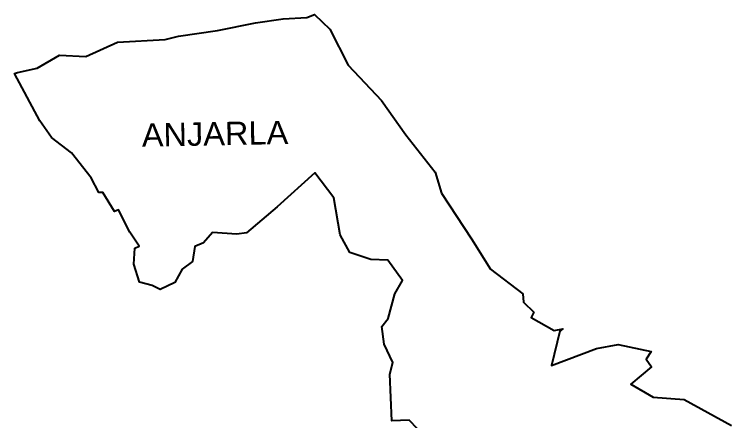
# Model space of a CAD drawing. Header units: metres. Extents: x 296205 to 299828, y 1973761 to 1977555.
# Drawn here: x 296205 to 299554, y 1975658 to 1977555 of the extents above; entities that cross this region are included whole.
import ezdxf

# ---------------------------------------------------------------- set-up
doc = ezdxf.new("R2010")
doc.units = ezdxf.units.M
doc.header["$MEASUREMENT"] = 0
doc.layers.add('VILLAGE BOUNDRY', color=10, linetype='Continuous')
doc.layers.add('VILLAGE NAME', color=250, linetype='Continuous')
doc.styles.get("Standard").update_dxf_attribs({"font": 'simplex.shx'})

msp = doc.modelspace()

# ---------------------------------------------------------------- linework, layer by layer
at = {"layer": 'VILLAGE BOUNDRY', "color": 3, "flags": 128}
for points in [[(296312, 1977302.9), (296415.6, 1977363.8), (296539.4, 1977358.7), (296687.2, 1977425), (296909.6, 1977436.7), (296970.9, 1977453.6), (297154.1, 1977479.4), (297331.6, 1977515.8), (297460.2, 1977534), (297571.3, 1977539.4), (297606.9, 1977554.9), (297677.8, 1977485.4), (297762.9, 1977317.4), (297919.8, 1977152.3), (298032.7, 1976991.6), (298169.3, 1976817.4), (298198.4, 1976720.1), (298339.3, 1976506.4), (298427.3, 1976365.3), (298578.6, 1976249.4), (298581.2, 1976211), (298630.5, 1976165.2), (298617.4, 1976140.2), (298724.4, 1976078.7), (298765.5, 1976086.2), (298752.2, 1976076.3), (298712.7, 1975915.4), (298922.5, 1975994.7), (299023.9, 1976014.3), (299178.6, 1975980.9), (299155.2, 1975945.2), (299179.4, 1975908.9), (299083.7, 1975829.1), (299186.5, 1975768.2), (299331.3, 1975756.3), (299553.5, 1975635.3)], [(296220.4, 1977283.9), (296312, 1977302.9)], [(298165.2, 1975539.3), (298048.7, 1975660.5), (297968, 1975657.3), (297957.8, 1975874.3), (297972.4, 1975929.3), (297932.2, 1976014.7), (297920.8, 1976098), (297950.8, 1976134.6), (297980.7, 1976250.3), (298017.2, 1976312.9), (297948, 1976406.8), (297869.1, 1976410.2), (297770.9, 1976443.8), (297726.7, 1976524.9), (297696.1, 1976697.8), (297608, 1976814.6), (297432.2, 1976655.9), (297289.5, 1976535.1), (297244.3, 1976528.7), (297129.9, 1976536.6), (297088.8, 1976487.9), (297048.4, 1976471.5), (297036.9, 1976401.7), (296988.4, 1976365.9), (296955, 1976302.9), (296885.4, 1976270.4), (296848.9, 1976289.7), (296789.1, 1976304.1), (296762.6, 1976388.6), (296767.5, 1976464), (296787.5, 1976472.5), (296744.2, 1976538), (296690.9, 1976642.7), (296673, 1976633.8), (296618, 1976723.8), (296600.4, 1976723.1), (296564.2, 1976791.7), (296472.1, 1976908.9), (296378, 1976980.1), (296323.9, 1977057.2), (296205.3, 1977279), (296220.4, 1977283.9)]]:
    msp.add_lwpolyline(points, dxfattribs=at)

# ---------------------------------------------------------------- texts
at = {"layer": 'VILLAGE NAME', "insert": (296798.9, 1977045.2), "char_height": 108.748, "attachment_point": 1, "rotation": 1.1028}
msp.add_mtext_dynamic_manual_height_columns('{\\fArial|b0|i0|c0|p34;ANJARLA}', width=1571.314, gutter_width=543.7, heights=[0], dxfattribs=at)

doc.saveas('drawing.dxf')
